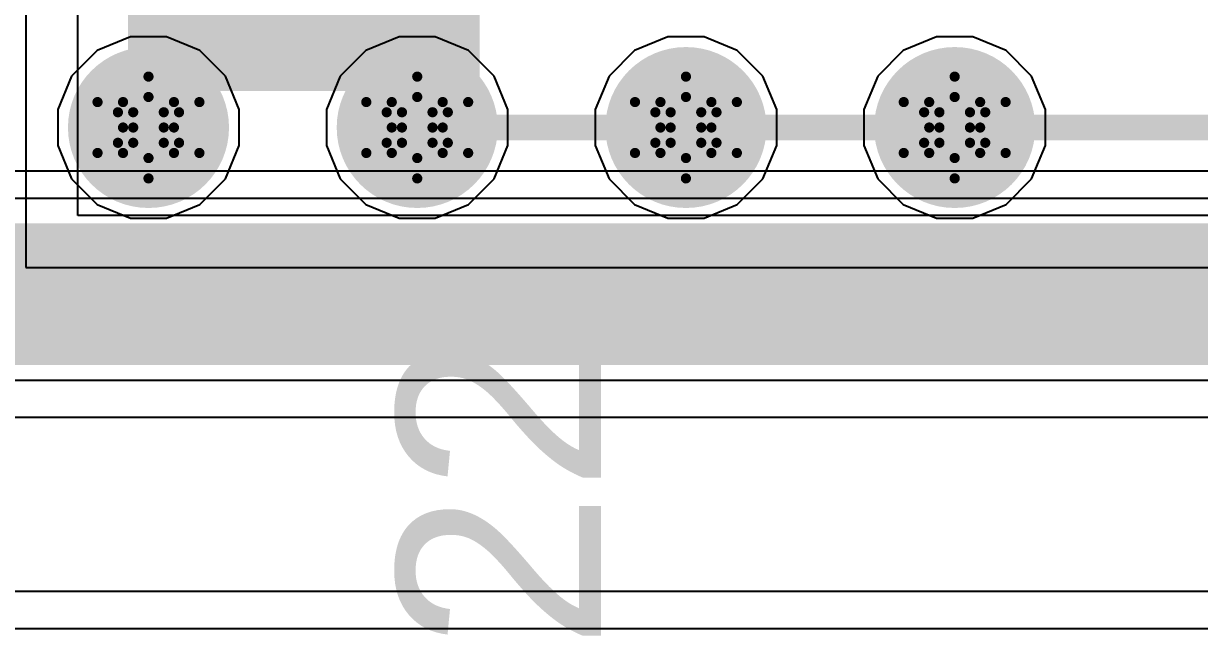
# Model space of a CAD drawing. Header units: inches. Extents: x -2.7 to 10.9, y -2.9 to 7.4.
# Drawn here: x 0.2035 to 0.4344, y -1.6275 to -1.5071 of the extents above; entities that cross this region are included whole.
import ezdxf

# ---------------------------------------------------------------- set-up
doc = ezdxf.new("R2010")
doc.units = ezdxf.units.IN
doc.header["$MEASUREMENT"] = 0
for name, color, linetype in [('Board Outline', 216, 'Continuous'), ('Bottom Layer', 5, 'Continuous'), ('Bottom Solder', 6, 'Continuous'), ('Drill Drawing', 1, 'Continuous'), ('Layer 2', 16, 'Continuous'), ('Layer 3', 76, 'Continuous'), ('Top Layer', 1, 'Continuous'), ('Top Overlay', 2, 'Continuous'), ('Top Paste', 8, 'Continuous'), ('Top Solder', 216, 'Continuous'), ('Via Holes', 16, 'Continuous')]:
    doc.layers.add(name, color=color, linetype=linetype)
doc.styles.add('Arial', font='', dxfattribs={"height": 0.2})
doc.styles.get('Arial').set_extended_font_data('Arial')

# ---------------------------------------------------------------- blocks, each defined once
blk = doc.blocks.new('8_SOIC_EP_117')
at = {"layer": 'Top Layer'}
blk.add_hatch(color=1, dxfattribs=at).paths.add_polyline_path([(-0.07579, -0.06319), (-0.07579, -0.08681), (-0.13681, -0.08681), (-0.13681, -0.06319)])
at = {"layer": 'Top Paste'}
blk.add_hatch(color=8, dxfattribs=at).paths.add_polyline_path([(-0.07579, -0.06319), (-0.07579, -0.08681), (-0.13681, -0.08681), (-0.13681, -0.06319)])
at = {"layer": 'Top Solder'}
blk.add_hatch(color=216, dxfattribs=at).paths.add_polyline_path([(-0.07179, -0.05919), (-0.07179, -0.09081), (-0.14081, -0.09081), (-0.14081, -0.05919)])
at = {"layer": 'Top Overlay'}
for points in [[(-0.07837, -0.098, 0.005, 0.005, 0), (-0.07837, -0.091, 0.005, 0.005, 0)], [(-0.07837, -0.098, 0.005, 0.005, 0), (0.07837, -0.098, 0.005, 0.005, 0)]]:
    blk.add_lwpolyline(points, format="xyseb", dxfattribs=at)
for points in [[(-0.07962, -0.091, 0.0025, 0.0025, 1), (-0.07712, -0.091, 0.0025, 0.0025, 1)], [(-0.07962, -0.098, 0.0025, 0.0025, 1), (-0.07712, -0.098, 0.0025, 0.0025, 1)], [(-0.07962, -0.098, 0.0025, 0.0025, 1), (-0.07712, -0.098, 0.0025, 0.0025, 1)]]:
    blk.add_lwpolyline(points, format="xyseb", close=True, dxfattribs=at)

msp = doc.modelspace()

# ---------------------------------------------------------------- hatches: boundary and pattern name
at = {"layer": 'Bottom Layer'}
h = msp.add_hatch(color=5, dxfattribs=at)
edge = h.paths.add_edge_path()
edge.add_arc((0.22805, -1.52753), 0.01181, 0, 360)
h = msp.add_hatch(color=5, dxfattribs=at)
edge = h.paths.add_edge_path()
edge.add_arc((0.28081, -1.52753), 0.01181, 0, 360)
h = msp.add_hatch(color=5, dxfattribs=at)
edge = h.paths.add_edge_path()
edge.add_arc((0.33356, -1.52753), 0.01181, 0, 360)
h = msp.add_hatch(color=5, dxfattribs=at)
edge = h.paths.add_edge_path()
edge.add_arc((0.38632, -1.52753), 0.01181, 0, 360)
at = {"layer": 'Bottom Solder'}
h = msp.add_hatch(color=6, dxfattribs=at)
edge = h.paths.add_edge_path()
edge.add_arc((0.22805, -1.52753), 0.01581, 0, 360)
h = msp.add_hatch(color=6, dxfattribs=at)
edge = h.paths.add_edge_path()
edge.add_arc((0.28081, -1.52753), 0.01581, 0, 360)
h = msp.add_hatch(color=6, dxfattribs=at)
edge = h.paths.add_edge_path()
edge.add_arc((0.33356, -1.52753), 0.01581, 0, 360)
h = msp.add_hatch(color=6, dxfattribs=at)
edge = h.paths.add_edge_path()
edge.add_arc((0.38632, -1.52753), 0.01581, 0, 360)
at = {"layer": 'Layer 2'}
h = msp.add_hatch(color=16, dxfattribs=at)
edge = h.paths.add_edge_path()
edge.add_arc((0.22805, -1.52753), 0.01181, 0, 360)
h = msp.add_hatch(color=16, dxfattribs=at)
edge = h.paths.add_edge_path()
edge.add_arc((0.28081, -1.52753), 0.01181, 0, 360)
h = msp.add_hatch(color=16, dxfattribs=at)
edge = h.paths.add_edge_path()
edge.add_arc((0.33356, -1.52753), 0.01181, 0, 360)
h = msp.add_hatch(color=16, dxfattribs=at)
edge = h.paths.add_edge_path()
edge.add_arc((0.38632, -1.52753), 0.01181, 0, 360)
at = {"layer": 'Layer 3'}
h = msp.add_hatch(color=76, dxfattribs=at)
edge = h.paths.add_edge_path()
edge.add_arc((0.22805, -1.52753), 0.01181, 0, 360)
h = msp.add_hatch(color=76, dxfattribs=at)
edge = h.paths.add_edge_path()
edge.add_arc((0.28081, -1.52753), 0.01181, 0, 360)
h = msp.add_hatch(color=76, dxfattribs=at)
edge = h.paths.add_edge_path()
edge.add_arc((0.33356, -1.52753), 0.01181, 0, 360)
h = msp.add_hatch(color=76, dxfattribs=at)
edge = h.paths.add_edge_path()
edge.add_arc((0.38632, -1.52753), 0.01181, 0, 360)
at = {"layer": 'Top Layer'}
h = msp.add_hatch(color=1, dxfattribs=at)
edge = h.paths.add_edge_path()
edge.add_arc((0.22805, -1.52753), 0.01181, 0, 360)
h = msp.add_hatch(color=1, dxfattribs=at)
edge = h.paths.add_edge_path()
edge.add_arc((0.28081, -1.52753), 0.01181, 0, 360)
h = msp.add_hatch(color=1, dxfattribs=at)
edge = h.paths.add_edge_path()
edge.add_arc((0.33356, -1.52753), 0.01181, 0, 360)
h = msp.add_hatch(color=1, dxfattribs=at)
edge = h.paths.add_edge_path()
edge.add_arc((0.38632, -1.52753), 0.01181, 0, 360)
at = {"layer": 'Top Solder'}
h = msp.add_hatch(color=216, dxfattribs=at)
edge = h.paths.add_edge_path()
edge.add_arc((0.22805, -1.52753), 0.01581, 0, 360)
h = msp.add_hatch(color=216, dxfattribs=at)
edge = h.paths.add_edge_path()
edge.add_arc((0.28081, -1.52753), 0.01581, 0, 360)
h = msp.add_hatch(color=216, dxfattribs=at)
edge = h.paths.add_edge_path()
edge.add_arc((0.33356, -1.52753), 0.01581, 0, 360)
h = msp.add_hatch(color=216, dxfattribs=at)
edge = h.paths.add_edge_path()
edge.add_arc((0.38632, -1.52753), 0.01581, 0, 360)
at = {"layer": 'Via Holes'}
h = msp.add_hatch(color=7, dxfattribs=at)
edge = h.paths.add_edge_path()
edge.add_arc((0.22805, -1.52753), 0.00591, 0, 360)
h = msp.add_hatch(color=7, dxfattribs=at)
edge = h.paths.add_edge_path()
edge.add_arc((0.28081, -1.52753), 0.00591, 0, 360)
h = msp.add_hatch(color=7, dxfattribs=at)
edge = h.paths.add_edge_path()
edge.add_arc((0.33356, -1.52753), 0.00591, 0, 360)
h = msp.add_hatch(color=7, dxfattribs=at)
edge = h.paths.add_edge_path()
edge.add_arc((0.38632, -1.52753), 0.00591, 0, 360)

# ---------------------------------------------------------------- linework, layer by layer
at = {"layer": 'Board Outline'}
msp.add_lwpolyline([(2.84412, -0.24125, 0.005, 0.005, -0.741893), (-2.49969, -1.37795, 0.005, 0.005, 0)], format="xyseb", dxfattribs=at)
at = {"layer": 'Bottom Layer'}
for p, q in [((0.5171, -1.53611), (-1.38943, -1.53611)), ((-1.44209, -1.58447), (0.52914, -1.58447)), ((0.54159, -1.61872), (-1.46427, -1.61872))]:
    msp.add_line(p, q, dxfattribs=at)
for points in [[(-1.39534, -1.55038, 0.008, 0.008, 0), (0.52301, -1.55038, 0.008, 0.008, 0)], [(-1.448, -1.57019, 0.008, 0.008, 0), (0.52915, -1.57019, 0.008, 0.008, 0)]]:
    msp.add_lwpolyline(points, format="xyseb", dxfattribs=at)
at = {"layer": 'Drill Drawing'}
for points in [[(0.22305, -1.52253, 0.002, 0.002, 0), (0.22805, -1.51753, 0.002, 0.002, 0)], [(0.22805, -1.51753, 0.002, 0.002, 0), (0.23305, -1.52253, 0.002, 0.002, 0)], [(0.27581, -1.52253, 0.002, 0.002, 0), (0.28081, -1.51753, 0.002, 0.002, 0)], [(0.28081, -1.51753, 0.002, 0.002, 0), (0.28581, -1.52253, 0.002, 0.002, 0)], [(0.32856, -1.52253, 0.002, 0.002, 0), (0.33356, -1.51753, 0.002, 0.002, 0)], [(0.33356, -1.51753, 0.002, 0.002, 0), (0.33856, -1.52253, 0.002, 0.002, 0)], [(0.38132, -1.52253, 0.002, 0.002, 0), (0.38632, -1.51753, 0.002, 0.002, 0)], [(0.38632, -1.51753, 0.002, 0.002, 0), (0.39132, -1.52253, 0.002, 0.002, 0)], [(0.22505, -1.52453, 0.002, 0.002, 0), (0.22805, -1.52153, 0.002, 0.002, 0)], [(0.22805, -1.52153, 0.002, 0.002, 0), (0.23105, -1.52453, 0.002, 0.002, 0)], [(0.27781, -1.52453, 0.002, 0.002, 0), (0.28081, -1.52153, 0.002, 0.002, 0)], [(0.28081, -1.52153, 0.002, 0.002, 0), (0.28381, -1.52453, 0.002, 0.002, 0)], [(0.33056, -1.52453, 0.002, 0.002, 0), (0.33356, -1.52153, 0.002, 0.002, 0)], [(0.33356, -1.52153, 0.002, 0.002, 0), (0.33656, -1.52453, 0.002, 0.002, 0)], [(0.38332, -1.52453, 0.002, 0.002, 0), (0.38632, -1.52153, 0.002, 0.002, 0)], [(0.38632, -1.52153, 0.002, 0.002, 0), (0.38932, -1.52453, 0.002, 0.002, 0)], [(0.21805, -1.52253, 0.002, 0.002, 0), (0.22305, -1.52753, 0.002, 0.002, 0)], [(0.21805, -1.52253, 0.002, 0.002, 0), (0.22305, -1.52253, 0.002, 0.002, 0)], [(0.22205, -1.52453, 0.002, 0.002, 0), (0.22505, -1.52753, 0.002, 0.002, 0)], [(0.22205, -1.52453, 0.002, 0.002, 0), (0.22505, -1.52453, 0.002, 0.002, 0)], [(0.23105, -1.52453, 0.002, 0.002, 0), (0.23405, -1.52453, 0.002, 0.002, 0)], [(0.23105, -1.52753, 0.002, 0.002, 0), (0.23405, -1.52453, 0.002, 0.002, 0)], [(0.23305, -1.52253, 0.002, 0.002, 0), (0.23805, -1.52253, 0.002, 0.002, 0)], [(0.23305, -1.52753, 0.002, 0.002, 0), (0.23805, -1.52253, 0.002, 0.002, 0)], [(0.27081, -1.52253, 0.002, 0.002, 0), (0.27581, -1.52753, 0.002, 0.002, 0)], [(0.27081, -1.52253, 0.002, 0.002, 0), (0.27581, -1.52253, 0.002, 0.002, 0)], [(0.27481, -1.52453, 0.002, 0.002, 0), (0.27781, -1.52753, 0.002, 0.002, 0)], [(0.27481, -1.52453, 0.002, 0.002, 0), (0.27781, -1.52453, 0.002, 0.002, 0)], [(0.28381, -1.52453, 0.002, 0.002, 0), (0.28681, -1.52453, 0.002, 0.002, 0)], [(0.28381, -1.52753, 0.002, 0.002, 0), (0.28681, -1.52453, 0.002, 0.002, 0)], [(0.28581, -1.52253, 0.002, 0.002, 0), (0.29081, -1.52253, 0.002, 0.002, 0)], [(0.28581, -1.52753, 0.002, 0.002, 0), (0.29081, -1.52253, 0.002, 0.002, 0)], [(0.32356, -1.52253, 0.002, 0.002, 0), (0.32856, -1.52753, 0.002, 0.002, 0)], [(0.32356, -1.52253, 0.002, 0.002, 0), (0.32856, -1.52253, 0.002, 0.002, 0)], [(0.32756, -1.52453, 0.002, 0.002, 0), (0.33056, -1.52753, 0.002, 0.002, 0)], [(0.32756, -1.52453, 0.002, 0.002, 0), (0.33056, -1.52453, 0.002, 0.002, 0)], [(0.33656, -1.52453, 0.002, 0.002, 0), (0.33956, -1.52453, 0.002, 0.002, 0)], [(0.33656, -1.52753, 0.002, 0.002, 0), (0.33956, -1.52453, 0.002, 0.002, 0)], [(0.33856, -1.52253, 0.002, 0.002, 0), (0.34356, -1.52253, 0.002, 0.002, 0)], [(0.33856, -1.52753, 0.002, 0.002, 0), (0.34356, -1.52253, 0.002, 0.002, 0)], [(0.37632, -1.52253, 0.002, 0.002, 0), (0.38132, -1.52753, 0.002, 0.002, 0)], [(0.37632, -1.52253, 0.002, 0.002, 0), (0.38132, -1.52253, 0.002, 0.002, 0)], [(0.38032, -1.52453, 0.002, 0.002, 0), (0.38332, -1.52753, 0.002, 0.002, 0)], [(0.38032, -1.52453, 0.002, 0.002, 0), (0.38332, -1.52453, 0.002, 0.002, 0)], [(0.38932, -1.52453, 0.002, 0.002, 0), (0.39232, -1.52453, 0.002, 0.002, 0)], [(0.38932, -1.52753, 0.002, 0.002, 0), (0.39232, -1.52453, 0.002, 0.002, 0)], [(0.39132, -1.52253, 0.002, 0.002, 0), (0.39632, -1.52253, 0.002, 0.002, 0)], [(0.39132, -1.52753, 0.002, 0.002, 0), (0.39632, -1.52253, 0.002, 0.002, 0)], [(0.21805, -1.53253, 0.002, 0.002, 0), (0.22305, -1.52753, 0.002, 0.002, 0)], [(0.22205, -1.53053, 0.002, 0.002, 0), (0.22505, -1.52753, 0.002, 0.002, 0)], [(0.23105, -1.52753, 0.002, 0.002, 0), (0.23405, -1.53053, 0.002, 0.002, 0)], [(0.23305, -1.52753, 0.002, 0.002, 0), (0.23805, -1.53253, 0.002, 0.002, 0)], [(0.27081, -1.53253, 0.002, 0.002, 0), (0.27581, -1.52753, 0.002, 0.002, 0)], [(0.27481, -1.53053, 0.002, 0.002, 0), (0.27781, -1.52753, 0.002, 0.002, 0)], [(0.28381, -1.52753, 0.002, 0.002, 0), (0.28681, -1.53053, 0.002, 0.002, 0)], [(0.28581, -1.52753, 0.002, 0.002, 0), (0.29081, -1.53253, 0.002, 0.002, 0)], [(0.32356, -1.53253, 0.002, 0.002, 0), (0.32856, -1.52753, 0.002, 0.002, 0)], [(0.32756, -1.53053, 0.002, 0.002, 0), (0.33056, -1.52753, 0.002, 0.002, 0)], [(0.33656, -1.52753, 0.002, 0.002, 0), (0.33956, -1.53053, 0.002, 0.002, 0)], [(0.33856, -1.52753, 0.002, 0.002, 0), (0.34356, -1.53253, 0.002, 0.002, 0)], [(0.37632, -1.53253, 0.002, 0.002, 0), (0.38132, -1.52753, 0.002, 0.002, 0)], [(0.38032, -1.53053, 0.002, 0.002, 0), (0.38332, -1.52753, 0.002, 0.002, 0)], [(0.38932, -1.52753, 0.002, 0.002, 0), (0.39232, -1.53053, 0.002, 0.002, 0)], [(0.39132, -1.52753, 0.002, 0.002, 0), (0.39632, -1.53253, 0.002, 0.002, 0)], [(0.22205, -1.53053, 0.002, 0.002, 0), (0.22505, -1.53053, 0.002, 0.002, 0)], [(0.22505, -1.53053, 0.002, 0.002, 0), (0.22805, -1.53353, 0.002, 0.002, 0)], [(0.22805, -1.53353, 0.002, 0.002, 0), (0.23105, -1.53053, 0.002, 0.002, 0)], [(0.23105, -1.53053, 0.002, 0.002, 0), (0.23405, -1.53053, 0.002, 0.002, 0)], [(0.27481, -1.53053, 0.002, 0.002, 0), (0.27781, -1.53053, 0.002, 0.002, 0)], [(0.27781, -1.53053, 0.002, 0.002, 0), (0.28081, -1.53353, 0.002, 0.002, 0)], [(0.28081, -1.53353, 0.002, 0.002, 0), (0.28381, -1.53053, 0.002, 0.002, 0)], [(0.28381, -1.53053, 0.002, 0.002, 0), (0.28681, -1.53053, 0.002, 0.002, 0)], [(0.32756, -1.53053, 0.002, 0.002, 0), (0.33056, -1.53053, 0.002, 0.002, 0)], [(0.33056, -1.53053, 0.002, 0.002, 0), (0.33356, -1.53353, 0.002, 0.002, 0)], [(0.33356, -1.53353, 0.002, 0.002, 0), (0.33656, -1.53053, 0.002, 0.002, 0)], [(0.33656, -1.53053, 0.002, 0.002, 0), (0.33956, -1.53053, 0.002, 0.002, 0)], [(0.38032, -1.53053, 0.002, 0.002, 0), (0.38332, -1.53053, 0.002, 0.002, 0)], [(0.38332, -1.53053, 0.002, 0.002, 0), (0.38632, -1.53353, 0.002, 0.002, 0)], [(0.38632, -1.53353, 0.002, 0.002, 0), (0.38932, -1.53053, 0.002, 0.002, 0)], [(0.38932, -1.53053, 0.002, 0.002, 0), (0.39232, -1.53053, 0.002, 0.002, 0)], [(0.21805, -1.53253, 0.002, 0.002, 0), (0.22305, -1.53253, 0.002, 0.002, 0)], [(0.22305, -1.53253, 0.002, 0.002, 0), (0.22805, -1.53753, 0.002, 0.002, 0)], [(0.22805, -1.53753, 0.002, 0.002, 0), (0.23305, -1.53253, 0.002, 0.002, 0)], [(0.23305, -1.53253, 0.002, 0.002, 0), (0.23805, -1.53253, 0.002, 0.002, 0)], [(0.27081, -1.53253, 0.002, 0.002, 0), (0.27581, -1.53253, 0.002, 0.002, 0)], [(0.27581, -1.53253, 0.002, 0.002, 0), (0.28081, -1.53753, 0.002, 0.002, 0)], [(0.28081, -1.53753, 0.002, 0.002, 0), (0.28581, -1.53253, 0.002, 0.002, 0)], [(0.28581, -1.53253, 0.002, 0.002, 0), (0.29081, -1.53253, 0.002, 0.002, 0)], [(0.32356, -1.53253, 0.002, 0.002, 0), (0.32856, -1.53253, 0.002, 0.002, 0)], [(0.32856, -1.53253, 0.002, 0.002, 0), (0.33356, -1.53753, 0.002, 0.002, 0)], [(0.33356, -1.53753, 0.002, 0.002, 0), (0.33856, -1.53253, 0.002, 0.002, 0)], [(0.33856, -1.53253, 0.002, 0.002, 0), (0.34356, -1.53253, 0.002, 0.002, 0)], [(0.37632, -1.53253, 0.002, 0.002, 0), (0.38132, -1.53253, 0.002, 0.002, 0)], [(0.38132, -1.53253, 0.002, 0.002, 0), (0.38632, -1.53753, 0.002, 0.002, 0)], [(0.38632, -1.53753, 0.002, 0.002, 0), (0.39132, -1.53253, 0.002, 0.002, 0)], [(0.39132, -1.53253, 0.002, 0.002, 0), (0.39632, -1.53253, 0.002, 0.002, 0)]]:
    msp.add_lwpolyline(points, format="xyseb", dxfattribs=at)
for points in [[(0.22755, -1.51753, 0.001, 0.001, 1), (0.22855, -1.51753, 0.001, 0.001, 1)], [(0.22755, -1.51753, 0.001, 0.001, 1), (0.22855, -1.51753, 0.001, 0.001, 1)], [(0.28031, -1.51753, 0.001, 0.001, 1), (0.28131, -1.51753, 0.001, 0.001, 1)], [(0.28031, -1.51753, 0.001, 0.001, 1), (0.28131, -1.51753, 0.001, 0.001, 1)], [(0.33306, -1.51753, 0.001, 0.001, 1), (0.33406, -1.51753, 0.001, 0.001, 1)], [(0.33306, -1.51753, 0.001, 0.001, 1), (0.33406, -1.51753, 0.001, 0.001, 1)], [(0.38582, -1.51753, 0.001, 0.001, 1), (0.38682, -1.51753, 0.001, 0.001, 1)], [(0.38582, -1.51753, 0.001, 0.001, 1), (0.38682, -1.51753, 0.001, 0.001, 1)], [(0.22755, -1.52153, 0.001, 0.001, 1), (0.22855, -1.52153, 0.001, 0.001, 1)], [(0.22755, -1.52153, 0.001, 0.001, 1), (0.22855, -1.52153, 0.001, 0.001, 1)], [(0.28031, -1.52153, 0.001, 0.001, 1), (0.28131, -1.52153, 0.001, 0.001, 1)], [(0.28031, -1.52153, 0.001, 0.001, 1), (0.28131, -1.52153, 0.001, 0.001, 1)], [(0.33306, -1.52153, 0.001, 0.001, 1), (0.33406, -1.52153, 0.001, 0.001, 1)], [(0.33306, -1.52153, 0.001, 0.001, 1), (0.33406, -1.52153, 0.001, 0.001, 1)], [(0.38582, -1.52153, 0.001, 0.001, 1), (0.38682, -1.52153, 0.001, 0.001, 1)], [(0.38582, -1.52153, 0.001, 0.001, 1), (0.38682, -1.52153, 0.001, 0.001, 1)], [(0.21755, -1.52253, 0.001, 0.001, 1), (0.21855, -1.52253, 0.001, 0.001, 1)], [(0.21755, -1.52253, 0.001, 0.001, 1), (0.21855, -1.52253, 0.001, 0.001, 1)], [(0.22155, -1.52453, 0.001, 0.001, 1), (0.22255, -1.52453, 0.001, 0.001, 1)], [(0.22155, -1.52453, 0.001, 0.001, 1), (0.22255, -1.52453, 0.001, 0.001, 1)], [(0.22255, -1.52253, 0.001, 0.001, 1), (0.22355, -1.52253, 0.001, 0.001, 1)], [(0.22255, -1.52253, 0.001, 0.001, 1), (0.22355, -1.52253, 0.001, 0.001, 1)], [(0.22455, -1.52453, 0.001, 0.001, 1), (0.22555, -1.52453, 0.001, 0.001, 1)], [(0.22455, -1.52453, 0.001, 0.001, 1), (0.22555, -1.52453, 0.001, 0.001, 1)], [(0.23055, -1.52453, 0.001, 0.001, 1), (0.23155, -1.52453, 0.001, 0.001, 1)], [(0.23055, -1.52453, 0.001, 0.001, 1), (0.23155, -1.52453, 0.001, 0.001, 1)], [(0.23255, -1.52253, 0.001, 0.001, 1), (0.23355, -1.52253, 0.001, 0.001, 1)], [(0.23255, -1.52253, 0.001, 0.001, 1), (0.23355, -1.52253, 0.001, 0.001, 1)], [(0.23355, -1.52453, 0.001, 0.001, 1), (0.23455, -1.52453, 0.001, 0.001, 1)], [(0.23355, -1.52453, 0.001, 0.001, 1), (0.23455, -1.52453, 0.001, 0.001, 1)], [(0.23755, -1.52253, 0.001, 0.001, 1), (0.23855, -1.52253, 0.001, 0.001, 1)], [(0.23755, -1.52253, 0.001, 0.001, 1), (0.23855, -1.52253, 0.001, 0.001, 1)], [(0.27031, -1.52253, 0.001, 0.001, 1), (0.27131, -1.52253, 0.001, 0.001, 1)], [(0.27031, -1.52253, 0.001, 0.001, 1), (0.27131, -1.52253, 0.001, 0.001, 1)], [(0.27431, -1.52453, 0.001, 0.001, 1), (0.27531, -1.52453, 0.001, 0.001, 1)], [(0.27431, -1.52453, 0.001, 0.001, 1), (0.27531, -1.52453, 0.001, 0.001, 1)], [(0.27531, -1.52253, 0.001, 0.001, 1), (0.27631, -1.52253, 0.001, 0.001, 1)], [(0.27531, -1.52253, 0.001, 0.001, 1), (0.27631, -1.52253, 0.001, 0.001, 1)], [(0.27731, -1.52453, 0.001, 0.001, 1), (0.27831, -1.52453, 0.001, 0.001, 1)], [(0.27731, -1.52453, 0.001, 0.001, 1), (0.27831, -1.52453, 0.001, 0.001, 1)], [(0.28331, -1.52453, 0.001, 0.001, 1), (0.28431, -1.52453, 0.001, 0.001, 1)], [(0.28331, -1.52453, 0.001, 0.001, 1), (0.28431, -1.52453, 0.001, 0.001, 1)], [(0.28531, -1.52253, 0.001, 0.001, 1), (0.28631, -1.52253, 0.001, 0.001, 1)], [(0.28531, -1.52253, 0.001, 0.001, 1), (0.28631, -1.52253, 0.001, 0.001, 1)], [(0.28631, -1.52453, 0.001, 0.001, 1), (0.28731, -1.52453, 0.001, 0.001, 1)], [(0.28631, -1.52453, 0.001, 0.001, 1), (0.28731, -1.52453, 0.001, 0.001, 1)], [(0.29031, -1.52253, 0.001, 0.001, 1), (0.29131, -1.52253, 0.001, 0.001, 1)], [(0.29031, -1.52253, 0.001, 0.001, 1), (0.29131, -1.52253, 0.001, 0.001, 1)], [(0.32306, -1.52253, 0.001, 0.001, 1), (0.32406, -1.52253, 0.001, 0.001, 1)], [(0.32306, -1.52253, 0.001, 0.001, 1), (0.32406, -1.52253, 0.001, 0.001, 1)], [(0.32706, -1.52453, 0.001, 0.001, 1), (0.32806, -1.52453, 0.001, 0.001, 1)], [(0.32706, -1.52453, 0.001, 0.001, 1), (0.32806, -1.52453, 0.001, 0.001, 1)], [(0.32806, -1.52253, 0.001, 0.001, 1), (0.32906, -1.52253, 0.001, 0.001, 1)], [(0.32806, -1.52253, 0.001, 0.001, 1), (0.32906, -1.52253, 0.001, 0.001, 1)], [(0.33006, -1.52453, 0.001, 0.001, 1), (0.33106, -1.52453, 0.001, 0.001, 1)], [(0.33006, -1.52453, 0.001, 0.001, 1), (0.33106, -1.52453, 0.001, 0.001, 1)], [(0.33606, -1.52453, 0.001, 0.001, 1), (0.33706, -1.52453, 0.001, 0.001, 1)], [(0.33606, -1.52453, 0.001, 0.001, 1), (0.33706, -1.52453, 0.001, 0.001, 1)], [(0.33806, -1.52253, 0.001, 0.001, 1), (0.33906, -1.52253, 0.001, 0.001, 1)], [(0.33806, -1.52253, 0.001, 0.001, 1), (0.33906, -1.52253, 0.001, 0.001, 1)], [(0.33906, -1.52453, 0.001, 0.001, 1), (0.34006, -1.52453, 0.001, 0.001, 1)], [(0.33906, -1.52453, 0.001, 0.001, 1), (0.34006, -1.52453, 0.001, 0.001, 1)], [(0.34306, -1.52253, 0.001, 0.001, 1), (0.34406, -1.52253, 0.001, 0.001, 1)], [(0.34306, -1.52253, 0.001, 0.001, 1), (0.34406, -1.52253, 0.001, 0.001, 1)], [(0.37582, -1.52253, 0.001, 0.001, 1), (0.37682, -1.52253, 0.001, 0.001, 1)], [(0.37582, -1.52253, 0.001, 0.001, 1), (0.37682, -1.52253, 0.001, 0.001, 1)], [(0.37982, -1.52453, 0.001, 0.001, 1), (0.38082, -1.52453, 0.001, 0.001, 1)], [(0.37982, -1.52453, 0.001, 0.001, 1), (0.38082, -1.52453, 0.001, 0.001, 1)], [(0.38082, -1.52253, 0.001, 0.001, 1), (0.38182, -1.52253, 0.001, 0.001, 1)], [(0.38082, -1.52253, 0.001, 0.001, 1), (0.38182, -1.52253, 0.001, 0.001, 1)], [(0.38282, -1.52453, 0.001, 0.001, 1), (0.38382, -1.52453, 0.001, 0.001, 1)], [(0.38282, -1.52453, 0.001, 0.001, 1), (0.38382, -1.52453, 0.001, 0.001, 1)], [(0.38882, -1.52453, 0.001, 0.001, 1), (0.38982, -1.52453, 0.001, 0.001, 1)], [(0.38882, -1.52453, 0.001, 0.001, 1), (0.38982, -1.52453, 0.001, 0.001, 1)], [(0.39082, -1.52253, 0.001, 0.001, 1), (0.39182, -1.52253, 0.001, 0.001, 1)], [(0.39082, -1.52253, 0.001, 0.001, 1), (0.39182, -1.52253, 0.001, 0.001, 1)], [(0.39182, -1.52453, 0.001, 0.001, 1), (0.39282, -1.52453, 0.001, 0.001, 1)], [(0.39182, -1.52453, 0.001, 0.001, 1), (0.39282, -1.52453, 0.001, 0.001, 1)], [(0.39582, -1.52253, 0.001, 0.001, 1), (0.39682, -1.52253, 0.001, 0.001, 1)], [(0.39582, -1.52253, 0.001, 0.001, 1), (0.39682, -1.52253, 0.001, 0.001, 1)], [(0.22255, -1.52753, 0.001, 0.001, 1), (0.22355, -1.52753, 0.001, 0.001, 1)], [(0.22255, -1.52753, 0.001, 0.001, 1), (0.22355, -1.52753, 0.001, 0.001, 1)], [(0.22455, -1.52753, 0.001, 0.001, 1), (0.22555, -1.52753, 0.001, 0.001, 1)], [(0.22455, -1.52753, 0.001, 0.001, 1), (0.22555, -1.52753, 0.001, 0.001, 1)], [(0.23055, -1.52753, 0.001, 0.001, 1), (0.23155, -1.52753, 0.001, 0.001, 1)], [(0.23055, -1.52753, 0.001, 0.001, 1), (0.23155, -1.52753, 0.001, 0.001, 1)], [(0.23255, -1.52753, 0.001, 0.001, 1), (0.23355, -1.52753, 0.001, 0.001, 1)], [(0.23255, -1.52753, 0.001, 0.001, 1), (0.23355, -1.52753, 0.001, 0.001, 1)], [(0.27531, -1.52753, 0.001, 0.001, 1), (0.27631, -1.52753, 0.001, 0.001, 1)], [(0.27531, -1.52753, 0.001, 0.001, 1), (0.27631, -1.52753, 0.001, 0.001, 1)], [(0.27731, -1.52753, 0.001, 0.001, 1), (0.27831, -1.52753, 0.001, 0.001, 1)], [(0.27731, -1.52753, 0.001, 0.001, 1), (0.27831, -1.52753, 0.001, 0.001, 1)], [(0.28331, -1.52753, 0.001, 0.001, 1), (0.28431, -1.52753, 0.001, 0.001, 1)], [(0.28331, -1.52753, 0.001, 0.001, 1), (0.28431, -1.52753, 0.001, 0.001, 1)], [(0.28531, -1.52753, 0.001, 0.001, 1), (0.28631, -1.52753, 0.001, 0.001, 1)], [(0.28531, -1.52753, 0.001, 0.001, 1), (0.28631, -1.52753, 0.001, 0.001, 1)], [(0.32806, -1.52753, 0.001, 0.001, 1), (0.32906, -1.52753, 0.001, 0.001, 1)], [(0.32806, -1.52753, 0.001, 0.001, 1), (0.32906, -1.52753, 0.001, 0.001, 1)], [(0.33006, -1.52753, 0.001, 0.001, 1), (0.33106, -1.52753, 0.001, 0.001, 1)], [(0.33006, -1.52753, 0.001, 0.001, 1), (0.33106, -1.52753, 0.001, 0.001, 1)], [(0.33606, -1.52753, 0.001, 0.001, 1), (0.33706, -1.52753, 0.001, 0.001, 1)], [(0.33606, -1.52753, 0.001, 0.001, 1), (0.33706, -1.52753, 0.001, 0.001, 1)], [(0.33806, -1.52753, 0.001, 0.001, 1), (0.33906, -1.52753, 0.001, 0.001, 1)], [(0.33806, -1.52753, 0.001, 0.001, 1), (0.33906, -1.52753, 0.001, 0.001, 1)], [(0.38082, -1.52753, 0.001, 0.001, 1), (0.38182, -1.52753, 0.001, 0.001, 1)], [(0.38082, -1.52753, 0.001, 0.001, 1), (0.38182, -1.52753, 0.001, 0.001, 1)], [(0.38282, -1.52753, 0.001, 0.001, 1), (0.38382, -1.52753, 0.001, 0.001, 1)], [(0.38282, -1.52753, 0.001, 0.001, 1), (0.38382, -1.52753, 0.001, 0.001, 1)], [(0.38882, -1.52753, 0.001, 0.001, 1), (0.38982, -1.52753, 0.001, 0.001, 1)], [(0.38882, -1.52753, 0.001, 0.001, 1), (0.38982, -1.52753, 0.001, 0.001, 1)], [(0.39082, -1.52753, 0.001, 0.001, 1), (0.39182, -1.52753, 0.001, 0.001, 1)], [(0.39082, -1.52753, 0.001, 0.001, 1), (0.39182, -1.52753, 0.001, 0.001, 1)], [(0.22155, -1.53053, 0.001, 0.001, 1), (0.22255, -1.53053, 0.001, 0.001, 1)], [(0.22155, -1.53053, 0.001, 0.001, 1), (0.22255, -1.53053, 0.001, 0.001, 1)], [(0.22455, -1.53053, 0.001, 0.001, 1), (0.22555, -1.53053, 0.001, 0.001, 1)], [(0.22455, -1.53053, 0.001, 0.001, 1), (0.22555, -1.53053, 0.001, 0.001, 1)], [(0.23055, -1.53053, 0.001, 0.001, 1), (0.23155, -1.53053, 0.001, 0.001, 1)], [(0.23055, -1.53053, 0.001, 0.001, 1), (0.23155, -1.53053, 0.001, 0.001, 1)], [(0.23355, -1.53053, 0.001, 0.001, 1), (0.23455, -1.53053, 0.001, 0.001, 1)], [(0.23355, -1.53053, 0.001, 0.001, 1), (0.23455, -1.53053, 0.001, 0.001, 1)], [(0.27431, -1.53053, 0.001, 0.001, 1), (0.27531, -1.53053, 0.001, 0.001, 1)], [(0.27431, -1.53053, 0.001, 0.001, 1), (0.27531, -1.53053, 0.001, 0.001, 1)], [(0.27731, -1.53053, 0.001, 0.001, 1), (0.27831, -1.53053, 0.001, 0.001, 1)], [(0.27731, -1.53053, 0.001, 0.001, 1), (0.27831, -1.53053, 0.001, 0.001, 1)], [(0.28331, -1.53053, 0.001, 0.001, 1), (0.28431, -1.53053, 0.001, 0.001, 1)], [(0.28331, -1.53053, 0.001, 0.001, 1), (0.28431, -1.53053, 0.001, 0.001, 1)], [(0.28631, -1.53053, 0.001, 0.001, 1), (0.28731, -1.53053, 0.001, 0.001, 1)], [(0.28631, -1.53053, 0.001, 0.001, 1), (0.28731, -1.53053, 0.001, 0.001, 1)], [(0.32706, -1.53053, 0.001, 0.001, 1), (0.32806, -1.53053, 0.001, 0.001, 1)], [(0.32706, -1.53053, 0.001, 0.001, 1), (0.32806, -1.53053, 0.001, 0.001, 1)], [(0.33006, -1.53053, 0.001, 0.001, 1), (0.33106, -1.53053, 0.001, 0.001, 1)], [(0.33006, -1.53053, 0.001, 0.001, 1), (0.33106, -1.53053, 0.001, 0.001, 1)], [(0.33606, -1.53053, 0.001, 0.001, 1), (0.33706, -1.53053, 0.001, 0.001, 1)], [(0.33606, -1.53053, 0.001, 0.001, 1), (0.33706, -1.53053, 0.001, 0.001, 1)], [(0.33906, -1.53053, 0.001, 0.001, 1), (0.34006, -1.53053, 0.001, 0.001, 1)], [(0.33906, -1.53053, 0.001, 0.001, 1), (0.34006, -1.53053, 0.001, 0.001, 1)], [(0.37982, -1.53053, 0.001, 0.001, 1), (0.38082, -1.53053, 0.001, 0.001, 1)], [(0.37982, -1.53053, 0.001, 0.001, 1), (0.38082, -1.53053, 0.001, 0.001, 1)], [(0.38282, -1.53053, 0.001, 0.001, 1), (0.38382, -1.53053, 0.001, 0.001, 1)], [(0.38282, -1.53053, 0.001, 0.001, 1), (0.38382, -1.53053, 0.001, 0.001, 1)], [(0.38882, -1.53053, 0.001, 0.001, 1), (0.38982, -1.53053, 0.001, 0.001, 1)], [(0.38882, -1.53053, 0.001, 0.001, 1), (0.38982, -1.53053, 0.001, 0.001, 1)], [(0.39182, -1.53053, 0.001, 0.001, 1), (0.39282, -1.53053, 0.001, 0.001, 1)], [(0.39182, -1.53053, 0.001, 0.001, 1), (0.39282, -1.53053, 0.001, 0.001, 1)], [(0.21755, -1.53253, 0.001, 0.001, 1), (0.21855, -1.53253, 0.001, 0.001, 1)], [(0.21755, -1.53253, 0.001, 0.001, 1), (0.21855, -1.53253, 0.001, 0.001, 1)], [(0.22255, -1.53253, 0.001, 0.001, 1), (0.22355, -1.53253, 0.001, 0.001, 1)], [(0.22255, -1.53253, 0.001, 0.001, 1), (0.22355, -1.53253, 0.001, 0.001, 1)], [(0.22755, -1.53353, 0.001, 0.001, 1), (0.22855, -1.53353, 0.001, 0.001, 1)], [(0.22755, -1.53353, 0.001, 0.001, 1), (0.22855, -1.53353, 0.001, 0.001, 1)], [(0.23255, -1.53253, 0.001, 0.001, 1), (0.23355, -1.53253, 0.001, 0.001, 1)], [(0.23255, -1.53253, 0.001, 0.001, 1), (0.23355, -1.53253, 0.001, 0.001, 1)], [(0.23755, -1.53253, 0.001, 0.001, 1), (0.23855, -1.53253, 0.001, 0.001, 1)], [(0.23755, -1.53253, 0.001, 0.001, 1), (0.23855, -1.53253, 0.001, 0.001, 1)], [(0.27031, -1.53253, 0.001, 0.001, 1), (0.27131, -1.53253, 0.001, 0.001, 1)], [(0.27031, -1.53253, 0.001, 0.001, 1), (0.27131, -1.53253, 0.001, 0.001, 1)], [(0.27531, -1.53253, 0.001, 0.001, 1), (0.27631, -1.53253, 0.001, 0.001, 1)], [(0.27531, -1.53253, 0.001, 0.001, 1), (0.27631, -1.53253, 0.001, 0.001, 1)], [(0.28031, -1.53353, 0.001, 0.001, 1), (0.28131, -1.53353, 0.001, 0.001, 1)], [(0.28031, -1.53353, 0.001, 0.001, 1), (0.28131, -1.53353, 0.001, 0.001, 1)], [(0.28531, -1.53253, 0.001, 0.001, 1), (0.28631, -1.53253, 0.001, 0.001, 1)], [(0.28531, -1.53253, 0.001, 0.001, 1), (0.28631, -1.53253, 0.001, 0.001, 1)], [(0.29031, -1.53253, 0.001, 0.001, 1), (0.29131, -1.53253, 0.001, 0.001, 1)], [(0.29031, -1.53253, 0.001, 0.001, 1), (0.29131, -1.53253, 0.001, 0.001, 1)], [(0.32306, -1.53253, 0.001, 0.001, 1), (0.32406, -1.53253, 0.001, 0.001, 1)], [(0.32306, -1.53253, 0.001, 0.001, 1), (0.32406, -1.53253, 0.001, 0.001, 1)], [(0.32806, -1.53253, 0.001, 0.001, 1), (0.32906, -1.53253, 0.001, 0.001, 1)], [(0.32806, -1.53253, 0.001, 0.001, 1), (0.32906, -1.53253, 0.001, 0.001, 1)], [(0.33306, -1.53353, 0.001, 0.001, 1), (0.33406, -1.53353, 0.001, 0.001, 1)], [(0.33306, -1.53353, 0.001, 0.001, 1), (0.33406, -1.53353, 0.001, 0.001, 1)], [(0.33806, -1.53253, 0.001, 0.001, 1), (0.33906, -1.53253, 0.001, 0.001, 1)], [(0.33806, -1.53253, 0.001, 0.001, 1), (0.33906, -1.53253, 0.001, 0.001, 1)], [(0.34306, -1.53253, 0.001, 0.001, 1), (0.34406, -1.53253, 0.001, 0.001, 1)], [(0.34306, -1.53253, 0.001, 0.001, 1), (0.34406, -1.53253, 0.001, 0.001, 1)], [(0.37582, -1.53253, 0.001, 0.001, 1), (0.37682, -1.53253, 0.001, 0.001, 1)], [(0.37582, -1.53253, 0.001, 0.001, 1), (0.37682, -1.53253, 0.001, 0.001, 1)], [(0.38082, -1.53253, 0.001, 0.001, 1), (0.38182, -1.53253, 0.001, 0.001, 1)], [(0.38082, -1.53253, 0.001, 0.001, 1), (0.38182, -1.53253, 0.001, 0.001, 1)], [(0.38582, -1.53353, 0.001, 0.001, 1), (0.38682, -1.53353, 0.001, 0.001, 1)], [(0.38582, -1.53353, 0.001, 0.001, 1), (0.38682, -1.53353, 0.001, 0.001, 1)], [(0.39082, -1.53253, 0.001, 0.001, 1), (0.39182, -1.53253, 0.001, 0.001, 1)], [(0.39082, -1.53253, 0.001, 0.001, 1), (0.39182, -1.53253, 0.001, 0.001, 1)], [(0.39582, -1.53253, 0.001, 0.001, 1), (0.39682, -1.53253, 0.001, 0.001, 1)], [(0.39582, -1.53253, 0.001, 0.001, 1), (0.39682, -1.53253, 0.001, 0.001, 1)], [(0.22755, -1.53753, 0.001, 0.001, 1), (0.22855, -1.53753, 0.001, 0.001, 1)], [(0.22755, -1.53753, 0.001, 0.001, 1), (0.22855, -1.53753, 0.001, 0.001, 1)], [(0.28031, -1.53753, 0.001, 0.001, 1), (0.28131, -1.53753, 0.001, 0.001, 1)], [(0.28031, -1.53753, 0.001, 0.001, 1), (0.28131, -1.53753, 0.001, 0.001, 1)], [(0.33306, -1.53753, 0.001, 0.001, 1), (0.33406, -1.53753, 0.001, 0.001, 1)], [(0.33306, -1.53753, 0.001, 0.001, 1), (0.33406, -1.53753, 0.001, 0.001, 1)], [(0.38582, -1.53753, 0.001, 0.001, 1), (0.38682, -1.53753, 0.001, 0.001, 1)], [(0.38582, -1.53753, 0.001, 0.001, 1), (0.38682, -1.53753, 0.001, 0.001, 1)]]:
    msp.add_lwpolyline(points, format="xyseb", close=True, dxfattribs=at)
at = {"layer": 'Layer 2'}
for p, q in [((0.4395, -1.54149), (0.04147, -1.54149)), ((0.03408, -1.57718), (0.44689, -1.57718))]:
    msp.add_line(p, q, dxfattribs=at)
msp.add_lwpolyline([(0.03408, -1.55933, 0.015, 0.015, 0), (0.44689, -1.55933, 0.015, 0.015, 0)], format="xyseb", dxfattribs=at)
at = {"layer": 'Layer 3'}
for p, q in [((0.22451, -1.50972), (0.21796, -1.51243)), ((0.2316, -1.50972), (0.22451, -1.50972)), ((0.23814, -1.51243), (0.2316, -1.50972)), ((0.27727, -1.50972), (0.27072, -1.51243)), ((0.28435, -1.50972), (0.27727, -1.50972)), ((0.2909, -1.51243), (0.28435, -1.50972)), ((0.33002, -1.50972), (0.32348, -1.51243)), ((0.33711, -1.50972), (0.33002, -1.50972)), ((0.34365, -1.51243), (0.33711, -1.50972)), ((0.38278, -1.50972), (0.37623, -1.51243)), ((0.38986, -1.50972), (0.38278, -1.50972)), ((0.39641, -1.51243), (0.38986, -1.50972)), ((0.21796, -1.51243), (0.21295, -1.51744)), ((0.24315, -1.51744), (0.23814, -1.51243)), ((0.27072, -1.51243), (0.26571, -1.51744)), ((0.29591, -1.51744), (0.2909, -1.51243)), ((0.32348, -1.51243), (0.31847, -1.51744)), ((0.34866, -1.51744), (0.34365, -1.51243)), ((0.37623, -1.51243), (0.37122, -1.51744)), ((0.40142, -1.51744), (0.39641, -1.51243)), ((0.21295, -1.51744), (0.21024, -1.52399)), ((0.24586, -1.52399), (0.24315, -1.51744)), ((0.26571, -1.51744), (0.263, -1.52399)), ((0.29862, -1.52399), (0.29591, -1.51744)), ((0.31847, -1.51744), (0.31575, -1.52399)), ((0.35138, -1.52399), (0.34866, -1.51744)), ((0.37122, -1.51744), (0.36851, -1.52399)), ((0.40413, -1.52399), (0.40142, -1.51744)), ((0.21024, -1.52399), (0.21024, -1.53107)), ((0.24586, -1.53107), (0.24586, -1.52399)), ((0.263, -1.52399), (0.263, -1.53107)), ((0.29862, -1.53107), (0.29862, -1.52399)), ((0.31575, -1.52399), (0.31575, -1.53107)), ((0.35138, -1.53107), (0.35138, -1.52399)), ((0.36851, -1.52399), (0.36851, -1.53107)), ((0.40413, -1.53107), (0.40413, -1.52399)), ((0.21024, -1.53107), (0.21295, -1.53762)), ((0.24315, -1.53762), (0.24586, -1.53107)), ((0.263, -1.53107), (0.26571, -1.53762)), ((0.29591, -1.53762), (0.29862, -1.53107)), ((0.31575, -1.53107), (0.31847, -1.53762)), ((0.34866, -1.53762), (0.35138, -1.53107)), ((0.36851, -1.53107), (0.37122, -1.53762)), ((0.40142, -1.53762), (0.40413, -1.53107)), ((0.21295, -1.53762), (0.21796, -1.54263)), ((0.23814, -1.54263), (0.24315, -1.53762)), ((0.26571, -1.53762), (0.27072, -1.54263)), ((0.2909, -1.54263), (0.29591, -1.53762)), ((0.31847, -1.53762), (0.32348, -1.54263)), ((0.34365, -1.54263), (0.34866, -1.53762)), ((0.37122, -1.53762), (0.37623, -1.54263)), ((0.39641, -1.54263), (0.40142, -1.53762)), ((0.21796, -1.54263), (0.22451, -1.54534)), ((0.2316, -1.54534), (0.23814, -1.54263)), ((0.27072, -1.54263), (0.27727, -1.54534)), ((0.28435, -1.54534), (0.2909, -1.54263)), ((0.32348, -1.54263), (0.33002, -1.54534)), ((0.33711, -1.54534), (0.34365, -1.54263)), ((0.37623, -1.54263), (0.38278, -1.54534)), ((0.38986, -1.54534), (0.39641, -1.54263)), ((0.22451, -1.54534), (0.2316, -1.54534)), ((0.27727, -1.54534), (0.28435, -1.54534)), ((0.33002, -1.54534), (0.33711, -1.54534)), ((0.38278, -1.54534), (0.38986, -1.54534))]:
    msp.add_line(p, q, dxfattribs=at)
at = {"layer": 'Top Layer'}
for p, q in [((0.20399, -1.44272), (0.20399, -1.555)), ((0.21419, -1.5448), (0.21419, -1.47892)), ((0.51878, -1.5448), (0.21419, -1.5448)), ((0.20399, -1.555), (0.523, -1.555)), ((0.764, -1.626), (0.09, -1.626))]:
    msp.add_line(p, q, dxfattribs=at)

# ---------------------------------------------------------------- block references
msp.add_blockref('8_SOIC_EP_117', (0.36486, -1.42953))

# ---------------------------------------------------------------- texts
at = {"layer": 'Top Overlay', "style": 'Arial'}
msp.add_text('U22', height=0.04, rotation=90, dxfattribs=at).set_placement((0.31688, -1.67053))

doc.saveas('drawing.dxf')
